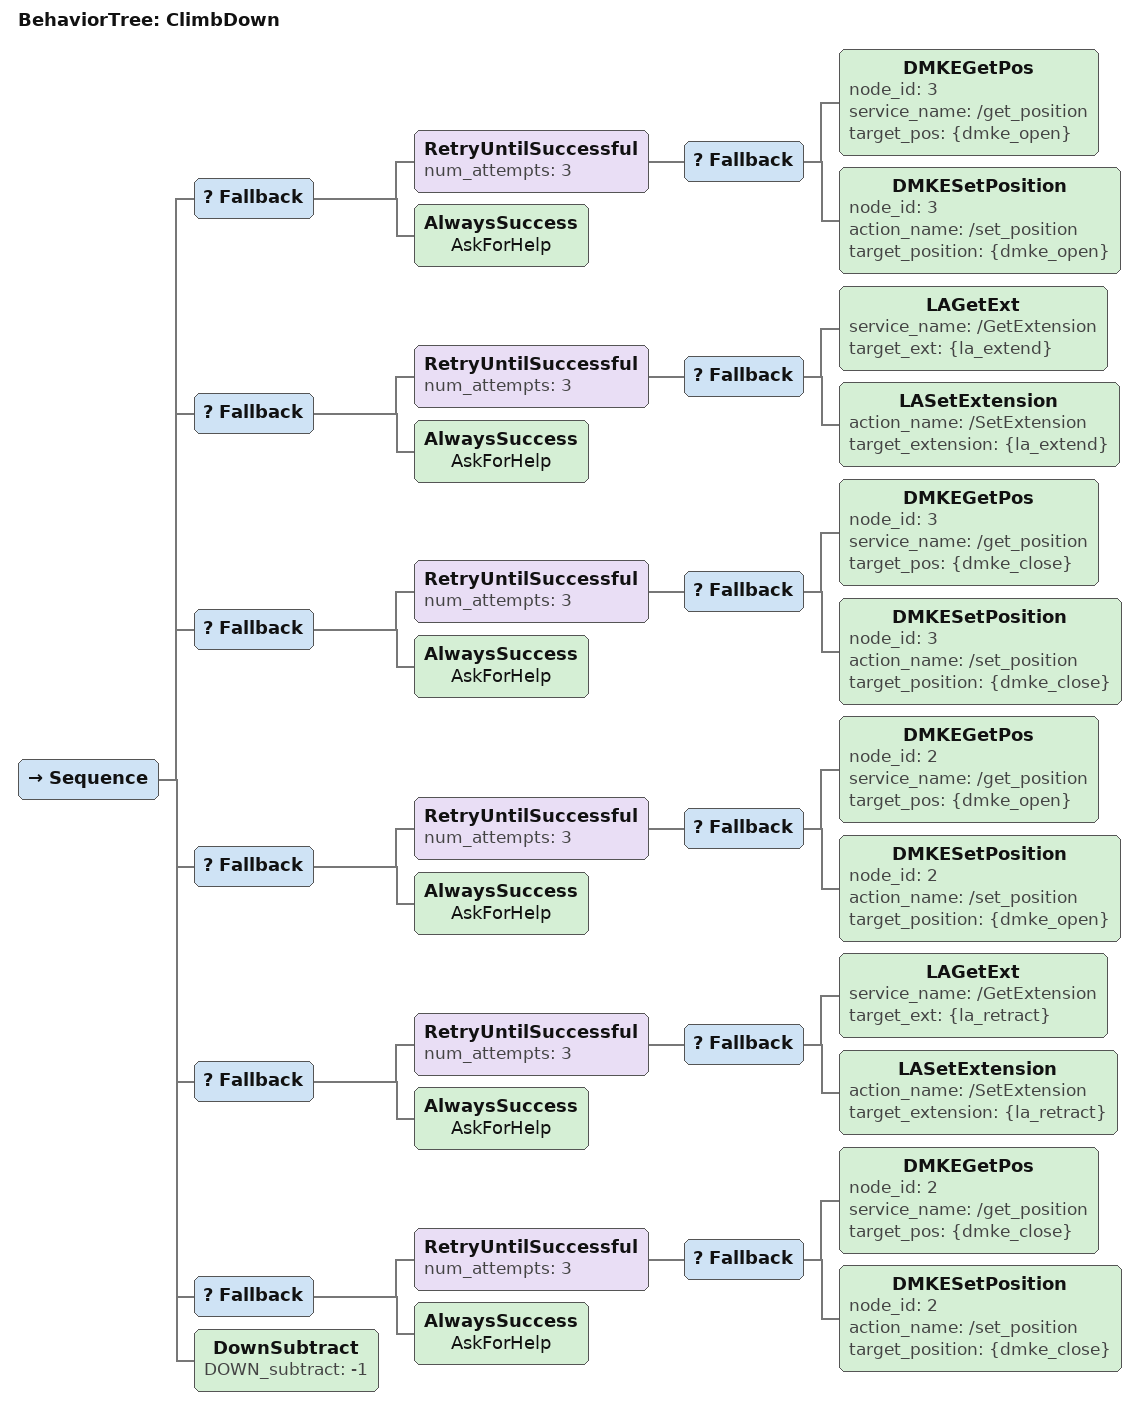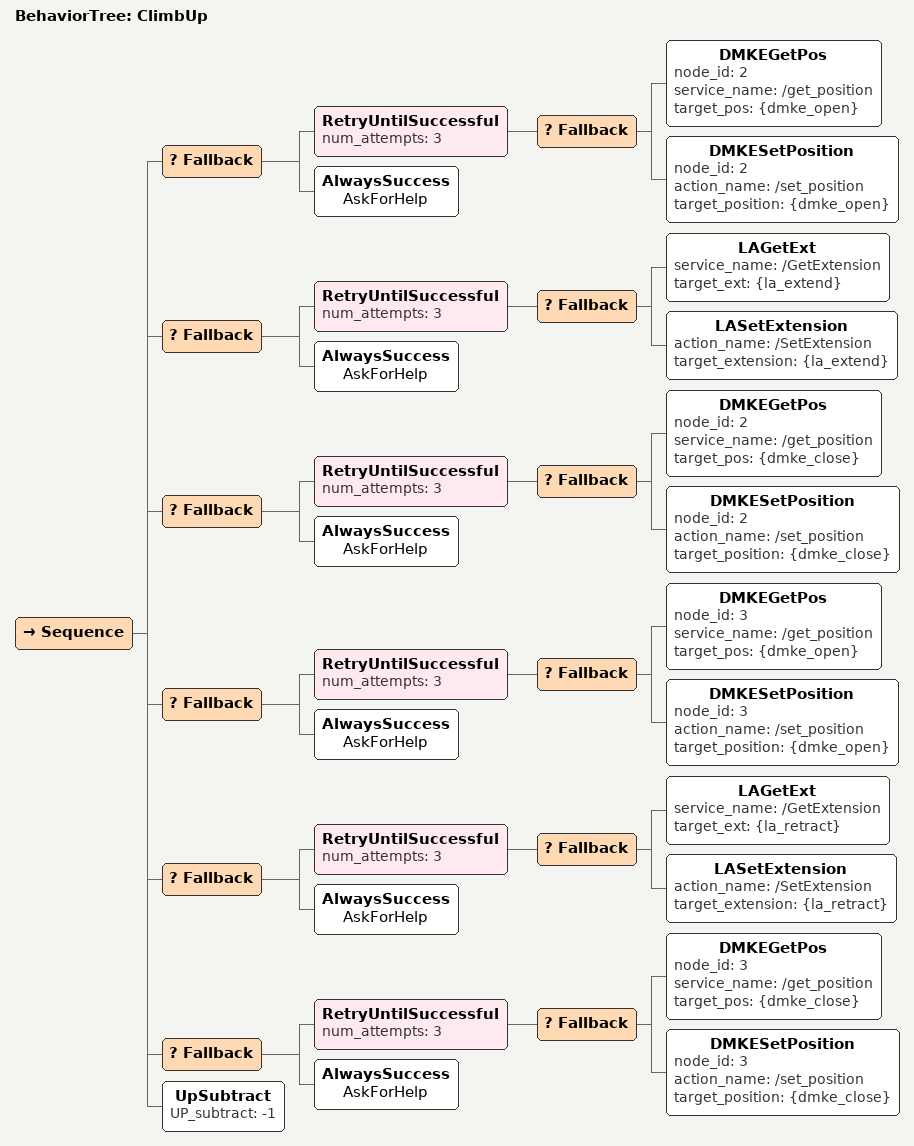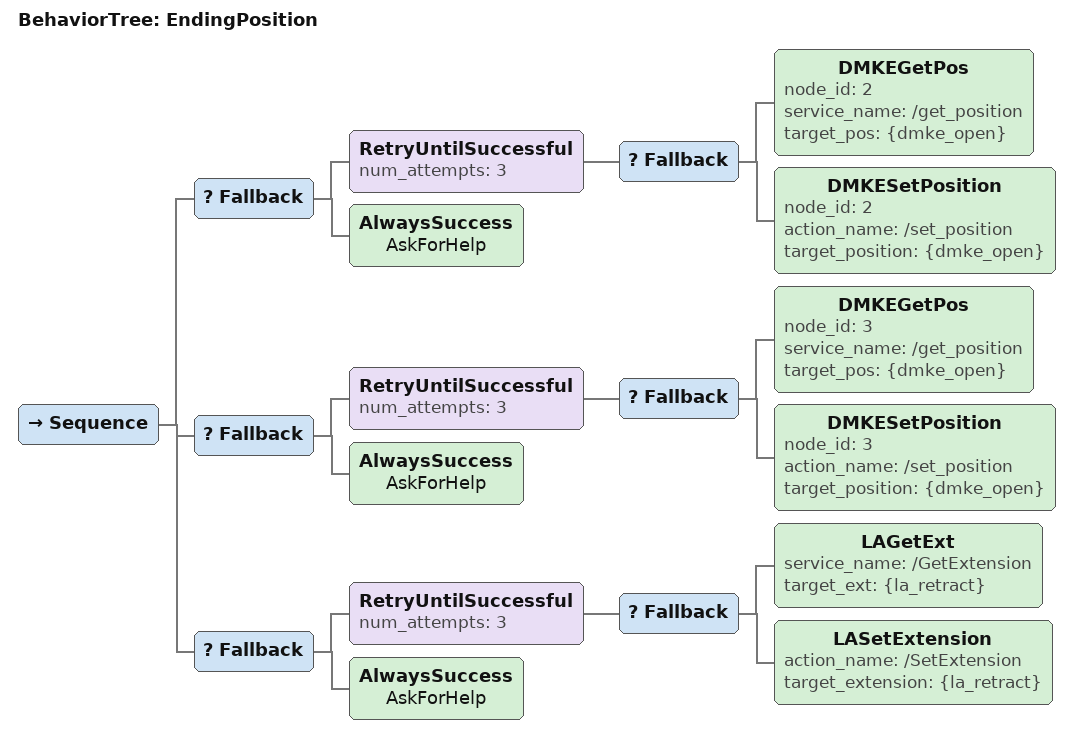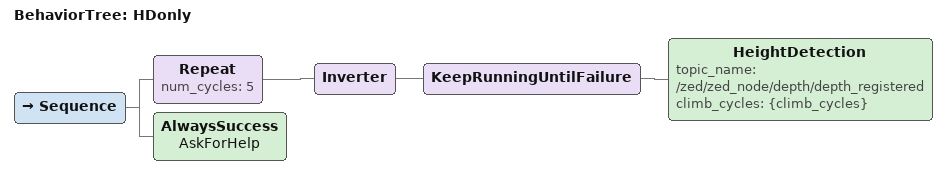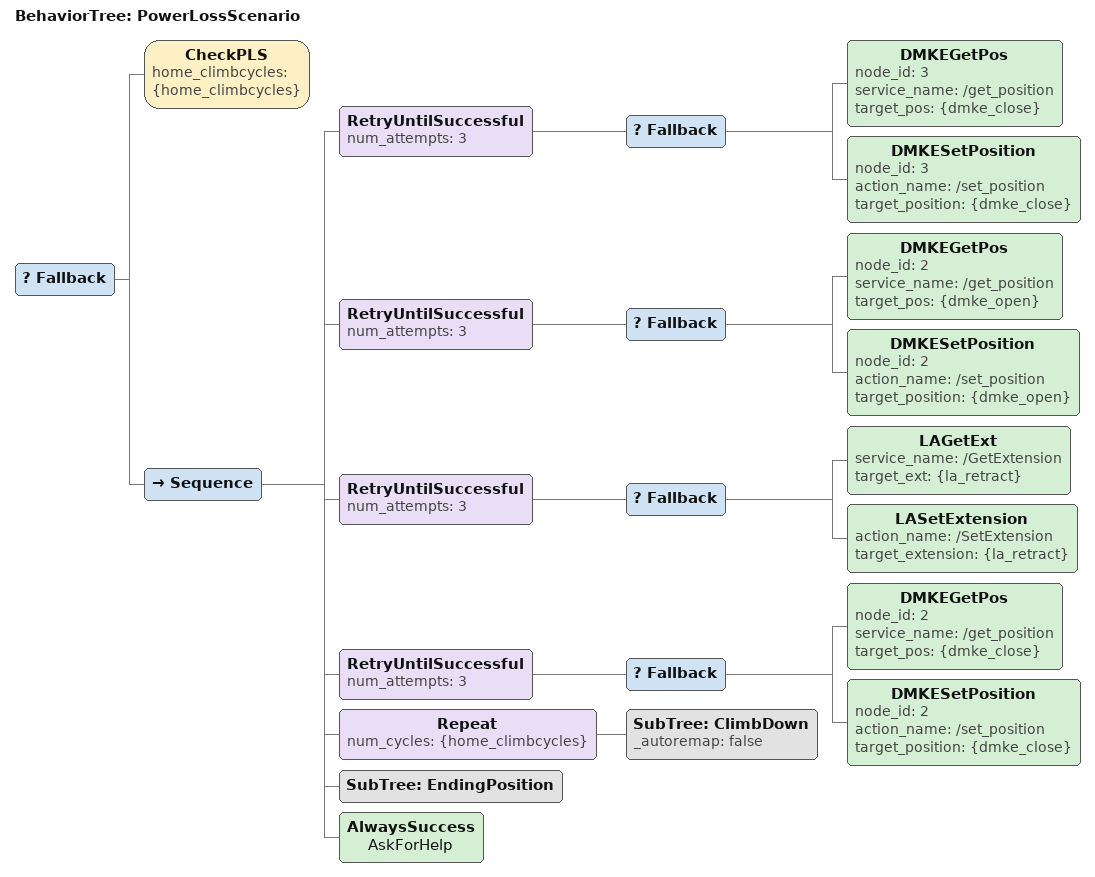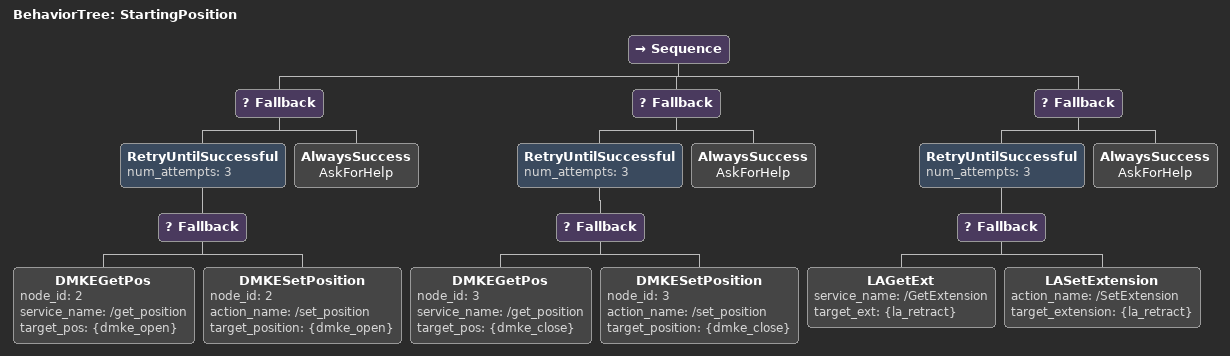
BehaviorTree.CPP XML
<?xml version="1.0" encoding="UTF-8"?>
<root BTCPP_format="4">
  <BehaviorTree ID="ClimbDown">
    <Sequence>
      <Fallback>
        <RetryUntilSuccessful num_attempts="3">
          <Fallback>
            <DMKEGetPos node_id="3"
                        service_name="/get_position"
                        target_pos="{dmke_open}"/>
            <DMKESetPosition node_id="3"
                             action_name="/set_position"
                             target_position="{dmke_open}"/>
          </Fallback>
        </RetryUntilSuccessful>
        <AlwaysSuccess name="AskForHelp"/>
      </Fallback>
      <Fallback>
        <RetryUntilSuccessful num_attempts="3">
          <Fallback>
            <LAGetExt service_name="/GetExtension"
                      target_ext="{la_extend}"/>
            <LASetExtension action_name="/SetExtension"
                            target_extension="{la_extend}"/>
          </Fallback>
        </RetryUntilSuccessful>
        <AlwaysSuccess name="AskForHelp"/>
      </Fallback>
      <Fallback>
        <RetryUntilSuccessful num_attempts="3">
          <Fallback>
            <DMKEGetPos node_id="3"
                        service_name="/get_position"
                        target_pos="{dmke_close}"/>
            <DMKESetPosition node_id="3"
                             action_name="/set_position"
                             target_position="{dmke_close}"/>
          </Fallback>
        </RetryUntilSuccessful>
        <AlwaysSuccess name="AskForHelp"/>
      </Fallback>
      <Fallback>
        <RetryUntilSuccessful num_attempts="3">
          <Fallback>
            <DMKEGetPos node_id="2"
                        service_name="/get_position"
                        target_pos="{dmke_open}"/>
            <DMKESetPosition node_id="2"
                             action_name="/set_position"
                             target_position="{dmke_open}"/>
          </Fallback>
        </RetryUntilSuccessful>
        <AlwaysSuccess name="AskForHelp"/>
      </Fallback>
      <Fallback>
        <RetryUntilSuccessful num_attempts="3">
          <Fallback>
            <LAGetExt service_name="/GetExtension"
                      target_ext="{la_retract}"/>
            <LASetExtension action_name="/SetExtension"
                            target_extension="{la_retract}"/>
          </Fallback>
        </RetryUntilSuccessful>
        <AlwaysSuccess name="AskForHelp"/>
      </Fallback>
      <Fallback>
        <RetryUntilSuccessful num_attempts="3">
          <Fallback>
            <DMKEGetPos node_id="2"
                        service_name="/get_position"
                        target_pos="{dmke_close}"/>
            <DMKESetPosition node_id="2"
                             action_name="/set_position"
                             target_position="{dmke_close}"/>
          </Fallback>
        </RetryUntilSuccessful>
        <AlwaysSuccess name="AskForHelp"/>
      </Fallback>
      <DownSubtract DOWN_subtract="-1"/>
    </Sequence>
  </BehaviorTree>

  <BehaviorTree ID="ClimbUp">
    <Sequence>
      <Fallback>
        <RetryUntilSuccessful num_attempts="3">
          <Fallback>
            <DMKEGetPos node_id="2"
                        service_name="/get_position"
                        target_pos="{dmke_open}"/>
            <DMKESetPosition node_id="2"
                             action_name="/set_position"
                             target_position="{dmke_open}"/>
          </Fallback>
        </RetryUntilSuccessful>
        <AlwaysSuccess name="AskForHelp"/>
      </Fallback>
      <Fallback>
        <RetryUntilSuccessful num_attempts="3">
          <Fallback>
            <LAGetExt service_name="/GetExtension"
                      target_ext="{la_extend}"/>
            <LASetExtension action_name="/SetExtension"
                            target_extension="{la_extend}"/>
          </Fallback>
        </RetryUntilSuccessful>
        <AlwaysSuccess name="AskForHelp"/>
      </Fallback>
      <Fallback>
        <RetryUntilSuccessful num_attempts="3">
          <Fallback>
            <DMKEGetPos node_id="2"
                        service_name="/get_position"
                        target_pos="{dmke_close}"/>
            <DMKESetPosition node_id="2"
                             action_name="/set_position"
                             target_position="{dmke_close}"/>
          </Fallback>
        </RetryUntilSuccessful>
        <AlwaysSuccess name="AskForHelp"/>
      </Fallback>
      <Fallback>
        <RetryUntilSuccessful num_attempts="3">
          <Fallback>
            <DMKEGetPos node_id="3"
                        service_name="/get_position"
                        target_pos="{dmke_open}"/>
            <DMKESetPosition node_id="3"
                             action_name="/set_position"
                             target_position="{dmke_open}"/>
          </Fallback>
        </RetryUntilSuccessful>
        <AlwaysSuccess name="AskForHelp"/>
      </Fallback>
      <Fallback>
        <RetryUntilSuccessful num_attempts="3">
          <Fallback>
            <LAGetExt service_name="/GetExtension"
                      target_ext="{la_retract}"/>
            <LASetExtension action_name="/SetExtension"
                            target_extension="{la_retract}"/>
          </Fallback>
        </RetryUntilSuccessful>
        <AlwaysSuccess name="AskForHelp"/>
      </Fallback>
      <Fallback>
        <RetryUntilSuccessful num_attempts="3">
          <Fallback>
            <DMKEGetPos node_id="3"
                        service_name="/get_position"
                        target_pos="{dmke_close}"/>
            <DMKESetPosition node_id="3"
                             action_name="/set_position"
                             target_position="{dmke_close}"/>
          </Fallback>
        </RetryUntilSuccessful>
        <AlwaysSuccess name="AskForHelp"/>
      </Fallback>
      <UpSubtract UP_subtract="-1"/>
    </Sequence>
  </BehaviorTree>

  <BehaviorTree ID="EndingPosition">
    <Sequence>
      <Fallback>
        <RetryUntilSuccessful num_attempts="3">
          <Fallback>
            <DMKEGetPos node_id="2"
                        service_name="/get_position"
                        target_pos="{dmke_open}"/>
            <DMKESetPosition node_id="2"
                             action_name="/set_position"
                             target_position="{dmke_open}"/>
          </Fallback>
        </RetryUntilSuccessful>
        <AlwaysSuccess name="AskForHelp"/>
      </Fallback>
      <Fallback>
        <RetryUntilSuccessful num_attempts="3">
          <Fallback>
            <DMKEGetPos node_id="3"
                        service_name="/get_position"
                        target_pos="{dmke_open}"/>
            <DMKESetPosition node_id="3"
                             action_name="/set_position"
                             target_position="{dmke_open}"/>
          </Fallback>
        </RetryUntilSuccessful>
        <AlwaysSuccess name="AskForHelp"/>
      </Fallback>
      <Fallback>
        <RetryUntilSuccessful num_attempts="3">
          <Fallback>
            <LAGetExt service_name="/GetExtension"
                      target_ext="{la_retract}"/>
            <LASetExtension action_name="/SetExtension"
                            target_extension="{la_retract}"/>
          </Fallback>
        </RetryUntilSuccessful>
        <AlwaysSuccess name="AskForHelp"/>
      </Fallback>
    </Sequence>
  </BehaviorTree>

  <BehaviorTree ID="HDonly">
    <Sequence>
      <Repeat num_cycles="5">
        <Inverter>
          <KeepRunningUntilFailure>
            <HeightDetection topic_name="/zed/zed_node/depth/depth_registered"
                             climb_cycles="{climb_cycles}"/>
          </KeepRunningUntilFailure>
        </Inverter>
      </Repeat>
      <AlwaysSuccess name="AskForHelp"/>
    </Sequence>
  </BehaviorTree>

  <BehaviorTree ID="PowerLossScenario">
    <Fallback>
      <CheckPLS home_climbcycles="{home_climbcycles}"/>
      <Sequence>
        <RetryUntilSuccessful num_attempts="3">
          <Fallback>
            <DMKEGetPos node_id="3"
                        service_name="/get_position"
                        target_pos="{dmke_close}"/>
            <DMKESetPosition node_id="3"
                             action_name="/set_position"
                             target_position="{dmke_close}"/>
          </Fallback>
        </RetryUntilSuccessful>
        <RetryUntilSuccessful num_attempts="3">
          <Fallback>
            <DMKEGetPos node_id="2"
                        service_name="/get_position"
                        target_pos="{dmke_open}"/>
            <DMKESetPosition node_id="2"
                             action_name="/set_position"
                             target_position="{dmke_open}"/>
          </Fallback>
        </RetryUntilSuccessful>
        <RetryUntilSuccessful num_attempts="3">
          <Fallback>
            <LAGetExt service_name="/GetExtension"
                      target_ext="{la_retract}"/>
            <LASetExtension action_name="/SetExtension"
                            target_extension="{la_retract}"/>
          </Fallback>
        </RetryUntilSuccessful>
        <RetryUntilSuccessful num_attempts="3">
          <Fallback>
            <DMKEGetPos node_id="2"
                        service_name="/get_position"
                        target_pos="{dmke_close}"/>
            <DMKESetPosition node_id="2"
                             action_name="/set_position"
                             target_position="{dmke_close}"/>
          </Fallback>
        </RetryUntilSuccessful>
        <Repeat num_cycles="{home_climbcycles}">
          <SubTree ID="ClimbDown"
                   _autoremap="false"/>
        </Repeat>
        <SubTree ID="EndingPosition"/>
        <AlwaysSuccess name="AskForHelp"/>
      </Sequence>
    </Fallback>
  </BehaviorTree>

  <BehaviorTree ID="StartingPosition">
    <Sequence>
      <Fallback>
        <RetryUntilSuccessful num_attempts="3">
          <Fallback>
            <DMKEGetPos node_id="2"
                        service_name="/get_position"
                        target_pos="{dmke_open}"/>
            <DMKESetPosition node_id="2"
                             action_name="/set_position"
                             target_position="{dmke_open}"/>
          </Fallback>
        </RetryUntilSuccessful>
        <AlwaysSuccess name="AskForHelp"/>
      </Fallback>
      <Fallback>
        <RetryUntilSuccessful num_attempts="3">
          <Fallback>
            <DMKEGetPos node_id="3"
                        service_name="/get_position"
                        target_pos="{dmke_close}"/>
            <DMKESetPosition node_id="3"
                             action_name="/set_position"
                             target_position="{dmke_close}"/>
          </Fallback>
        </RetryUntilSuccessful>
        <AlwaysSuccess name="AskForHelp"/>
      </Fallback>
      <Fallback>
        <RetryUntilSuccessful num_attempts="3">
          <Fallback>
            <LAGetExt service_name="/GetExtension"
                      target_ext="{la_retract}"/>
            <LASetExtension action_name="/SetExtension"
                            target_extension="{la_retract}"/>
          </Fallback>
        </RetryUntilSuccessful>
        <AlwaysSuccess name="AskForHelp"/>
      </Fallback>
    </Sequence>
  </BehaviorTree>

</root>
